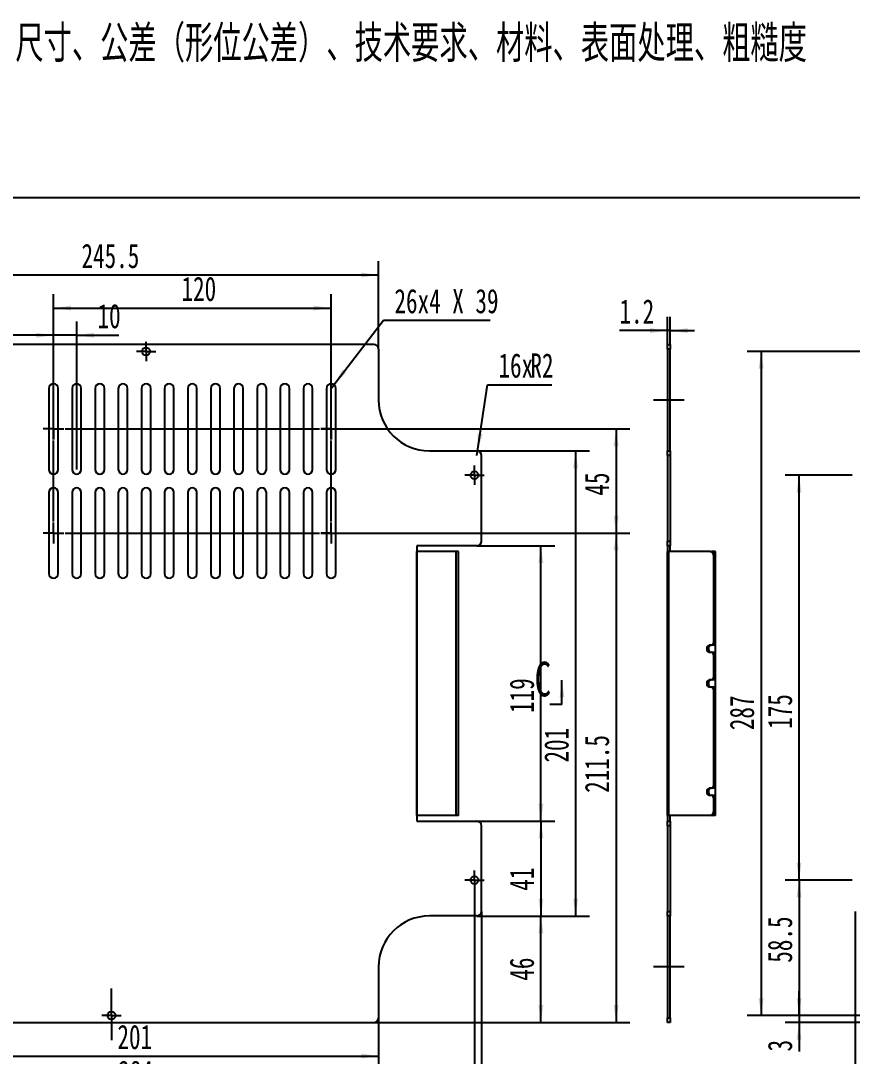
# Model space of a CAD drawing. Extents: x 10 to 515, y -34 to 381.
# Drawn here: x 72.1 to 191.9, y 81.7 to 230.9 of the extents above; entities that cross this region are included whole.
import ezdxf

# ---------------------------------------------------------------- set-up
doc = ezdxf.new("R2010")
doc.units = 0
doc.linetypes.add('SLD-CENTER', pattern=[19.05, 15.24, -1.27, 1.27, -1.27])
doc.linetypes.add('SLD-SOLID', pattern=[0])
doc.layers.get('0').update_dxf_attribs({"linetype": 'CONTINUOUS'})
for name, color, linetype in [('FORMAT', 7, 'SLD-SOLID'), ('细实线层', 7, 'SLD-SOLID'), ('轮廓实线层', 7, 'SLD-SOLID')]:
    doc.layers.add(name, color=color, linetype=linetype)
doc.styles.add('SLDTEXTSTYLE0', font='TXT', dxfattribs={"width": 0.7, "bigfont": 'bigfont'})
doc.styles.add('SLDTEXTSTYLE1', font='TXT', dxfattribs={"width": 0.7})
doc.dimstyles.new('SLDDIMSTYLE1', dxfattribs={"dimtxt": 3.5, "dimasz": 2.5, "dimexe": 0, "dimexo": 0.0625, "dimgap": 0.875, "dimtad": 2, "dimlfac": 3, "dimrnd": 1e-09, "dimzin": 12, "dimtxsty": 'SLDTEXTSTYLE1', "dimsah": 1, "dimcen": 0.09, "dimazin": 3, "dimtfac": 1, "dimtofl": 0, "dimtmove": 0, "dimatfit": 3, "dimtolj": 1, "dimtzin": 12})
doc.dimstyles.new('SLDDIMSTYLE2', dxfattribs={"dimtxt": 3.5, "dimasz": 2.5, "dimexe": 0, "dimexo": 0.0625, "dimgap": 0.875, "dimtad": 2, "dimlfac": 3, "dimrnd": 1e-09, "dimzin": 12, "dimtxsty": 'SLDTEXTSTYLE1', "dimsah": 1, "dimcen": 0.09, "dimazin": 3, "dimtfac": 1, "dimtmove": 0, "dimatfit": 3, "dimtolj": 1, "dimtzin": 12})
doc.dimstyles.new('SLDDIMSTYLE3', dxfattribs={"dimtxt": 3.5, "dimasz": 2.5, "dimexe": 0, "dimexo": 0.0625, "dimgap": 0.875, "dimtad": 0, "dimtih": 1, "dimtoh": 1, "dimdec": 6, "dimlfac": 3, "dimrnd": 1e-09, "dimzin": 12, "dimtxsty": 'SLDTEXTSTYLE1', "dimsah": 1, "dimcen": 0, "dimazin": 3, "dimtfac": 1, "dimtofl": 0, "dimtmove": 0, "dimatfit": 3, "dimtolj": 1, "dimtzin": 12})
doc.dimstyles.new('SLDDIMSTYLE4', dxfattribs={"dimtxt": 3.5, "dimasz": 2.5, "dimexe": 0, "dimexo": 0.0625, "dimgap": 0.875, "dimtad": 0, "dimtih": 1, "dimtoh": 1, "dimlfac": 3, "dimrnd": 1e-09, "dimzin": 12, "dimtxsty": 'SLDTEXTSTYLE1', "dimsah": 1, "dimcen": 0, "dimazin": 3, "dimtfac": 1, "dimtofl": 0, "dimtmove": 0, "dimatfit": 3, "dimtolj": 1, "dimtzin": 12})

# ---------------------------------------------------------------- blocks, each defined once
blk = doc.blocks.new('_D')
at = {"layer": 'FORMAT'}
for p, q in [((41.79, 102.6), (41.79, 70.55)), ((138.45, 102.6), (138.45, 70.55)), ((138.45, 72.55), (41.79, 72.55))]:
    blk.add_line(p, q, dxfattribs=at)
for points in [[(41.79, 72.55), (44.29, 72.2), (44.29, 72.9)], [(138.45, 72.55), (135.95, 72.9), (135.95, 72.2)]]:
    blk.add_solid(points, dxfattribs=at)
at = {"layer": 'FORMAT', "insert": (86.12, 77.06), "char_height": 3.5, "attachment_point": 1, "style": 'SLDTEXTSTYLE1'}
blk.add_mtext('290', dxfattribs=at)
blk = doc.blocks.new('_D_1')
at = {"layer": 'FORMAT'}
for p, q in [((56.62, 87.27), (56.62, 79.75)), ((123.62, 87.27), (123.62, 79.75)), ((56.62, 81.75), (123.62, 81.75))]:
    blk.add_line(p, q, dxfattribs=at)
for points in [[(56.62, 81.75), (59.12, 81.4), (59.12, 82.1)], [(123.62, 81.75), (121.12, 82.1), (121.12, 81.4)]]:
    blk.add_solid(points, dxfattribs=at)
at = {"layer": 'FORMAT', "insert": (85.99, 86.26), "char_height": 3.5, "attachment_point": 1, "style": 'SLDTEXTSTYLE1'}
blk.add_mtext('201', dxfattribs=at)
blk = doc.blocks.new('_D_2')
at = {"layer": 'FORMAT'}
for p, q in [((42.79, 105.7), (42.79, 74.6)), ((137.45, 105.7), (137.45, 74.6)), ((42.79, 76.6), (137.45, 76.6))]:
    blk.add_line(p, q, dxfattribs=at)
for points in [[(42.79, 76.6), (45.29, 76.25), (45.29, 76.95)], [(137.45, 76.6), (134.95, 76.95), (134.95, 76.25)]]:
    blk.add_solid(points, dxfattribs=at)
at = {"layer": 'FORMAT', "insert": (86.12, 81.11), "char_height": 3.5, "attachment_point": 1, "style": 'SLDTEXTSTYLE1'}
blk.add_mtext('284', dxfattribs=at)
blk = doc.blocks.new('_D_9')
at = {"layer": 'FORMAT'}
for p, q in [((137.79, 101.93), (149.02, 101.93)), ((147.02, 86.6), (147.02, 101.93)), ((122.95, 86.6), (149.02, 86.6))]:
    blk.add_line(p, q, dxfattribs=at)
for points in [[(147.02, 101.93), (146.67, 99.43), (147.37, 99.43)], [(147.02, 86.6), (147.37, 89.1), (146.67, 89.1)]]:
    blk.add_solid(points, dxfattribs=at)
at = {"layer": 'FORMAT', "insert": (142.51, 92.61), "char_height": 3.5, "attachment_point": 1, "rotation": 90, "style": 'SLDTEXTSTYLE1'}
blk.add_mtext('46', dxfattribs=at)
blk = doc.blocks.new('_D_10')
at = {"layer": 'FORMAT'}
for p, q in [((137.79, 115.6), (149.02, 115.6)), ((147.02, 115.6), (147.02, 101.93)), ((137.79, 101.93), (149.02, 101.93))]:
    blk.add_line(p, q, dxfattribs=at)
for points in [[(147.02, 115.6), (146.67, 113.1), (147.37, 113.1)], [(147.02, 101.93), (147.37, 104.43), (146.67, 104.43)]]:
    blk.add_solid(points, dxfattribs=at)
at = {"layer": 'FORMAT', "insert": (142.51, 105.57), "char_height": 3.5, "attachment_point": 1, "rotation": 90, "style": 'SLDTEXTSTYLE1'}
blk.add_mtext('41', dxfattribs=at)
blk = doc.blocks.new('_D_11')
at = {"layer": 'FORMAT'}
for p, q in [((137.79, 155.27), (149.02, 155.27)), ((147.02, 115.6), (147.02, 155.27)), ((137.79, 115.6), (149.02, 115.6))]:
    blk.add_line(p, q, dxfattribs=at)
for points in [[(147.02, 155.27), (146.67, 152.77), (147.37, 152.77)], [(147.02, 115.6), (147.37, 118.1), (146.67, 118.1)]]:
    blk.add_solid(points, dxfattribs=at)
at = {"layer": 'FORMAT', "insert": (142.51, 131.18), "char_height": 3.5, "attachment_point": 1, "rotation": 90, "style": 'SLDTEXTSTYLE1'}
blk.add_mtext('119', dxfattribs=at)
blk = doc.blocks.new('_D_12')
at = {"layer": 'FORMAT'}
for p, q in [((41.79, 168.27), (41.79, 187.59)), ((76.79, 170.6), (76.79, 187.59)), ((76.79, 185.59), (41.79, 185.59))]:
    blk.add_line(p, q, dxfattribs=at)
for points in [[(41.79, 185.59), (44.29, 185.24), (44.29, 185.94)], [(76.79, 185.59), (74.29, 185.94), (74.29, 185.24)]]:
    blk.add_solid(points, dxfattribs=at)
at = {"layer": 'FORMAT', "insert": (54.41, 190.11), "char_height": 3.5, "attachment_point": 1, "style": 'SLDTEXTSTYLE1'}
blk.add_mtext('105', dxfattribs=at)
blk = doc.blocks.new('_D_13')
at = {"layer": 'FORMAT'}
for p, q in [((76.79, 170.6), (76.79, 191.51)), ((116.79, 170.6), (116.79, 191.51)), ((76.79, 189.51), (116.79, 189.51))]:
    blk.add_line(p, q, dxfattribs=at)
for points in [[(76.79, 189.51), (79.29, 189.16), (79.29, 189.86)], [(116.79, 189.51), (114.29, 189.86), (114.29, 189.16)]]:
    blk.add_solid(points, dxfattribs=at)
at = {"layer": 'FORMAT', "insert": (95.22, 194.03), "char_height": 3.5, "attachment_point": 1, "style": 'SLDTEXTSTYLE1'}
blk.add_mtext('120', dxfattribs=at)
blk = doc.blocks.new('_D_14')
at = {"layer": 'FORMAT'}
for p, q in [((76.79, 170.6), (76.79, 187.59)), ((80.12, 166.27), (80.12, 187.59)), ((76.79, 185.59), (73.29, 185.59)), ((80.12, 185.59), (76.79, 185.59)), ((80.12, 185.59), (86.19, 185.59))]:
    blk.add_line(p, q, dxfattribs=at)
for points in [[(76.79, 185.59), (74.29, 185.94), (74.29, 185.24)], [(80.12, 185.59), (82.62, 185.24), (82.62, 185.94)]]:
    blk.add_solid(points, dxfattribs=at)
at = {"layer": 'FORMAT', "insert": (83.12, 190.11), "char_height": 3.5, "attachment_point": 1, "style": 'SLDTEXTSTYLE1'}
blk.add_mtext('10', dxfattribs=at)
blk = doc.blocks.new('_D_15')
at = {"layer": 'FORMAT'}
for p, q in [((115.29, 172.1), (159.85, 172.1)), ((157.85, 172.1), (157.85, 157.1)), ((115.29, 157.1), (159.85, 157.1))]:
    blk.add_line(p, q, dxfattribs=at)
for points in [[(157.85, 172.1), (157.5, 169.6), (158.2, 169.6)], [(157.85, 157.1), (158.2, 159.6), (157.5, 159.6)]]:
    blk.add_solid(points, dxfattribs=at)
at = {"layer": 'FORMAT', "insert": (153.34, 162.49), "char_height": 3.5, "attachment_point": 1, "rotation": 90, "style": 'SLDTEXTSTYLE1'}
blk.add_mtext('45', dxfattribs=at)
blk = doc.blocks.new('_D_16')
at = {"layer": 'FORMAT'}
for p, q in [((118.29, 157.1), (159.85, 157.1)), ((157.85, 157.1), (157.85, 86.6)), ((122.95, 86.6), (159.85, 86.6))]:
    blk.add_line(p, q, dxfattribs=at)
for points in [[(157.85, 157.1), (157.5, 154.6), (158.2, 154.6)], [(157.85, 86.6), (158.2, 89.1), (157.5, 89.1)]]:
    blk.add_solid(points, dxfattribs=at)
at = {"layer": 'FORMAT', "insert": (153.34, 119.67), "char_height": 3.5, "attachment_point": 1, "rotation": 90, "style": 'SLDTEXTSTYLE1'}
blk.add_mtext('211.5', dxfattribs=at)
blk = doc.blocks.new('_D_17')
at = {"layer": 'FORMAT'}
for p, q in [((117.19, 178.46), (124.32, 187.76)), ((124.32, 187.76), (139.7, 187.76)), ((116.79, 177.93), (117.19, 178.46))]:
    blk.add_line(p, q, dxfattribs=at)
blk.add_solid([(117.19, 178.46), (118.99, 180.23), (118.43, 180.66)], dxfattribs=at)
at = {"layer": 'FORMAT', "insert": (125.91, 192.27), "char_height": 3.5, "attachment_point": 1, "style": 'SLDTEXTSTYLE1'}
blk.add_mtext('26x4 X 39', dxfattribs=at)
blk = doc.blocks.new('_D_19')
at = {"layer": 'FORMAT'}
for p, q in [((41.79, 168.27), (41.79, 196.27)), ((123.62, 183.6), (123.62, 196.27)), ((123.62, 194.27), (41.79, 194.27))]:
    blk.add_line(p, q, dxfattribs=at)
for points in [[(41.79, 194.27), (44.29, 193.92), (44.29, 194.62)], [(123.62, 194.27), (121.12, 194.62), (121.12, 193.92)]]:
    blk.add_solid(points, dxfattribs=at)
at = {"layer": 'FORMAT', "insert": (80.81, 198.78), "char_height": 3.5, "attachment_point": 1, "style": 'SLDTEXTSTYLE1'}
blk.add_mtext('245.5', dxfattribs=at)
blk = doc.blocks.new('_D_20')
at = {"layer": 'FORMAT'}
for p, q in [((137.79, 168.93), (154.02, 168.93)), ((152.02, 168.93), (152.02, 101.93)), ((137.79, 101.93), (154.02, 101.93))]:
    blk.add_line(p, q, dxfattribs=at)
for points in [[(152.02, 168.93), (151.67, 166.43), (152.37, 166.43)], [(152.02, 101.93), (152.37, 104.43), (151.67, 104.43)]]:
    blk.add_solid(points, dxfattribs=at)
at = {"layer": 'FORMAT', "insert": (147.5, 124.04), "char_height": 3.5, "attachment_point": 1, "rotation": 90, "style": 'SLDTEXTSTYLE1'}
blk.add_mtext('201', dxfattribs=at)
blk = doc.blocks.new('_D_21')
at = {"layer": 'FORMAT'}
for p, q in [((137.88, 168.92), (139.32, 178.47)), ((139.32, 178.47), (148.57, 178.47)), ((137.79, 168.27), (137.88, 168.92))]:
    blk.add_line(p, q, dxfattribs=at)
blk.add_solid([(137.88, 168.92), (138.6, 171.34), (137.91, 171.45)], dxfattribs=at)
at = {"layer": 'FORMAT', "char_height": 3.5, "attachment_point": 1, "style": 'SLDTEXTSTYLE1'}
for s, insert in [('16x', (140.9, 182.99)), ('R2', (145.5, 182.99))]:
    blk.add_mtext(s, dxfattribs=dict(at, insert=insert))
blk = doc.blocks.new('SW_CENTERMARKSYMBOL_0')
at = {"layer": 'FORMAT', "color": 0}
for p, q in [((-0.83, 0), (-1.4, 0)), ((0, 0), (-0.83, 0)), ((0, 0.83), (0, 1.4)), ((0, 0), (0, 0.83)), ((0, 0), (0, -0.83)), ((0, 0), (0.83, 0)), ((0.83, 0), (1.4, 0)), ((0, -0.83), (0, -1.4))]:
    blk.add_line(p, q, dxfattribs=at)
blk = doc.blocks.new('SW_CENTERMARKSYMBOL_1')
at = {"layer": 'FORMAT', "color": 0}
for p, q in [((0, 0.83), (0, 3.89)), ((-0.83, 0), (-1.4, 0)), ((0, 0), (-0.83, 0)), ((0, 0), (0, 0.83)), ((0, 0), (0, -0.83)), ((0, 0), (0.83, 0)), ((0.83, 0), (1.4, 0)), ((0, -0.83), (0, -3.57))]:
    blk.add_line(p, q, dxfattribs=at)
blk = doc.blocks.new('SW_CENTERMARKSYMBOL_4')
at = {"layer": 'FORMAT', "color": 0}
for p, q in [((-0.83, 0), (-1.4, 0)), ((0, 0), (-0.83, 0)), ((0, 0.83), (0, 1.4)), ((0, 0), (0, 0.83)), ((0, 0), (0, -0.83)), ((0, 0), (0.83, 0)), ((0.83, 0), (1.4, 0)), ((0, -0.83), (0, -1.4))]:
    blk.add_line(p, q, dxfattribs=at)
blk = doc.blocks.new('SW_CENTERMARKSYMBOL_5')
at = {"layer": 'FORMAT', "color": 0}
for p, q in [((-0.83, 0), (-1.4, 0)), ((0, 0), (-0.83, 0)), ((0, 0.83), (0, 1.4)), ((0, 0), (0, 0.83)), ((0, 0), (0, -0.83)), ((0, 0), (0.83, 0)), ((0.83, 0), (1.4, 0)), ((0, -0.83), (0, -1.4))]:
    blk.add_line(p, q, dxfattribs=at)
blk = doc.blocks.new('SW_CENTERMARKSYMBOL_6')
at = {"layer": 'FORMAT', "color": 0}
for p, q in [((0, 0.83), (0, 1.5)), ((-0.83, 0), (-1.5, 0)), ((0, 0), (-0.83, 0)), ((0, 0), (0, 0.83)), ((0, 0), (0, -0.83)), ((0, 0), (0.83, 0)), ((0.83, 0), (1.5, 0)), ((0, -0.83), (0, -1.5))]:
    blk.add_line(p, q, dxfattribs=at)
blk = doc.blocks.new('SW_CENTERMARKSYMBOL_7')
at = {"layer": 'FORMAT', "color": 0}
for p, q in [((0, 0.83), (0, 1.5)), ((-0.83, 0), (-1.5, 0)), ((0, 0), (-0.83, 0)), ((0, 0), (0, 0.83)), ((0, 0), (0, -0.83)), ((0, 0), (0.83, 0)), ((0, -0.83), (0, -1.5)), ((0.83, 0), (1.5, 0))]:
    blk.add_line(p, q, dxfattribs=at)
blk = doc.blocks.new('SW_CENTERMARKSYMBOL_8')
at = {"layer": 'FORMAT', "color": 0}
for p, q in [((0, 0.83), (0, 1.5)), ((-0.83, 0), (-1.5, 0)), ((0, 0), (-0.83, 0)), ((0, 0), (0, 0.83)), ((0, 0), (0, -0.83)), ((0, 0), (0.83, 0)), ((0.83, 0), (1.5, 0)), ((0, -0.83), (0, -1.5))]:
    blk.add_line(p, q, dxfattribs=at)
blk = doc.blocks.new('SW_CENTERMARKSYMBOL_9')
at = {"layer": 'FORMAT', "color": 0}
for p, q in [((-40, 0.83), (-40, 1.5)), ((0, 0.83), (0, 1.5)), ((-40.83, 0), (-41.5, 0)), ((-40, 0), (-40.83, 0)), ((-40, 0), (-40, 0.83)), ((-40, 0), (-40, -0.83)), ((-40, 0), (-39.17, 0)), ((-39.17, 0), (-38.5, 0)), ((-38.33, 0), (-1.67, 0)), ((-0.83, 0), (-1.5, 0)), ((0, 0), (-0.83, 0)), ((0, 0), (0, 0.83)), ((0, 0), (0, -0.83)), ((0, 0), (0.83, 0)), ((0.83, 0), (1.5, 0)), ((-40, -0.83), (-40, -1.5)), ((0, -0.83), (0, -1.5)), ((-40, -13.33), (-40, -1.67)), ((0, -13.33), (0, -1.67)), ((-40, -14.17), (-40, -13.5)), ((-40, -15), (-40, -14.17)), ((0, -14.17), (0, -13.5)), ((0, -15), (0, -14.17)), ((-40.83, -15), (-41.5, -15)), ((-40, -15), (-40.83, -15)), ((-40, -15), (-40, -15.83)), ((-40, -15), (-39.17, -15)), ((-40, -15.83), (-40, -16.5)), ((-39.17, -15), (-38.5, -15)), ((-38.33, -15), (-1.67, -15)), ((-0.83, -15), (-1.5, -15)), ((0, -15), (-0.83, -15)), ((0, -15), (0, -15.83)), ((0, -15), (0.83, -15)), ((0, -15.83), (0, -16.5)), ((0.83, -15), (1.5, -15))]:
    blk.add_line(p, q, dxfattribs=at)
blk = doc.blocks.new('_D_22')
at = {"layer": 'FORMAT'}
for p, q in [((165.25, 184.27), (165.25, 188.26)), ((165.65, 184.27), (165.65, 188.26)), ((165.25, 186.26), (158.34, 186.26)), ((165.65, 186.26), (165.25, 186.26)), ((165.65, 186.26), (169.15, 186.26))]:
    blk.add_line(p, q, dxfattribs=at)
for points in [[(165.25, 186.26), (162.75, 186.61), (162.75, 185.91)], [(165.65, 186.26), (168.15, 185.91), (168.15, 186.61)]]:
    blk.add_solid(points, dxfattribs=at)
at = {"layer": 'FORMAT', "insert": (158.34, 190.77), "char_height": 3.5, "attachment_point": 1, "style": 'SLDTEXTSTYLE1'}
blk.add_mtext('1.2', dxfattribs=at)
blk = doc.blocks.new('_D_23')
at = {"layer": 'FORMAT'}
for p, q in [((193.29, 108.35), (193.29, 72.74)), ((192.29, 102.6), (192.29, 72.74)), ((192.29, 74.74), (185.95, 74.74)), ((192.29, 74.74), (193.29, 74.74)), ((193.29, 74.74), (196.79, 74.74))]:
    blk.add_line(p, q, dxfattribs=at)
for points in [[(192.29, 74.74), (189.79, 75.09), (189.79, 74.39)], [(193.29, 74.74), (195.79, 74.39), (195.79, 75.09)]]:
    blk.add_solid(points, dxfattribs=at)
at = {"layer": 'FORMAT', "insert": (185.95, 79.25), "char_height": 3.5, "attachment_point": 1, "style": 'SLDTEXTSTYLE1'}
blk.add_mtext('3', dxfattribs=at)
blk = doc.blocks.new('_D_27')
at = {"layer": 'FORMAT'}
for p, q in [((191.89, 165.43), (182.22, 165.43)), ((184.22, 107.1), (184.22, 165.43)), ((191.89, 107.1), (182.22, 107.1))]:
    blk.add_line(p, q, dxfattribs=at)
for points in [[(184.22, 165.43), (183.87, 162.93), (184.57, 162.93)], [(184.22, 107.1), (184.57, 109.6), (183.87, 109.6)]]:
    blk.add_solid(points, dxfattribs=at)
at = {"layer": 'FORMAT', "insert": (179.71, 128.89), "char_height": 3.5, "attachment_point": 1, "rotation": 90, "style": 'SLDTEXTSTYLE1'}
blk.add_mtext('175', dxfattribs=at)
blk = doc.blocks.new('_D_28')
at = {"layer": 'FORMAT'}
for p, q in [((239.22, 183.27), (176.75, 183.27)), ((178.75, 183.27), (178.75, 87.6)), ((244.22, 87.6), (176.75, 87.6))]:
    blk.add_line(p, q, dxfattribs=at)
for points in [[(178.75, 183.27), (178.4, 180.77), (179.1, 180.77)], [(178.75, 87.6), (179.1, 90.1), (178.4, 90.1)]]:
    blk.add_solid(points, dxfattribs=at)
at = {"layer": 'FORMAT', "insert": (174.23, 128.7), "char_height": 3.5, "attachment_point": 1, "rotation": 90, "style": 'SLDTEXTSTYLE1'}
blk.add_mtext('287', dxfattribs=at)
blk = doc.blocks.new('_D_29')
at = {"layer": 'FORMAT'}
for p, q in [((184.22, 87.6), (184.22, 91.1)), ((244.22, 87.6), (182.22, 87.6)), ((207.79, 86.6), (182.22, 86.6)), ((184.22, 87.6), (184.22, 86.6)), ((184.22, 86.6), (184.22, 82.42))]:
    blk.add_line(p, q, dxfattribs=at)
for points in [[(184.22, 87.6), (184.57, 90.1), (183.87, 90.1)], [(184.22, 86.6), (183.87, 84.1), (184.57, 84.1)]]:
    blk.add_solid(points, dxfattribs=at)
at = {"layer": 'FORMAT', "insert": (179.71, 82.42), "char_height": 3.5, "attachment_point": 1, "rotation": 90, "style": 'SLDTEXTSTYLE1'}
blk.add_mtext('3', dxfattribs=at)
blk = doc.blocks.new('_D_30')
at = {"layer": 'FORMAT'}
for p, q in [((191.89, 107.1), (182.22, 107.1)), ((184.22, 107.1), (184.22, 87.6)), ((244.22, 87.6), (182.22, 87.6))]:
    blk.add_line(p, q, dxfattribs=at)
for points in [[(184.22, 107.1), (183.87, 104.6), (184.57, 104.6)], [(184.22, 87.6), (184.57, 90.1), (183.87, 90.1)]]:
    blk.add_solid(points, dxfattribs=at)
at = {"layer": 'FORMAT', "insert": (179.71, 95.2), "char_height": 3.5, "attachment_point": 1, "rotation": 90, "style": 'SLDTEXTSTYLE1'}
blk.add_mtext('58.5', dxfattribs=at)

msp = doc.modelspace()

# ---------------------------------------------------------------- linework, layer by layer
at = {"color": 7, "linetype": 'SLD-SOLID'}
for p, q in [((122.95174128, 184.26512862), (57.28507462, 184.26512862)), ((123.61840795, 183.59846195), (123.61840795, 176.26512862)), ((165.24980467, 184.26512862), (165.64980467, 184.26512862)), ((165.24980467, 183.59846195), (165.24980467, 184.26512862)), ((165.64980467, 183.59846195), (165.24980467, 183.59846195)), ((165.24980467, 183.59846195), (165.24980467, 176.26512862)), ((165.64980467, 184.26512862), (165.64980467, 183.59846195)), ((165.64980467, 176.26512862), (165.64980467, 183.59846195)), ((76.11840795, 177.93179528), (76.11840795, 166.26512862)), ((77.45174128, 166.26512862), (77.45174128, 177.93179528)), ((79.45174128, 177.93179528), (79.45174128, 166.26512862)), ((80.78507462, 166.26512862), (80.78507462, 177.93179528)), ((82.78507462, 177.93179528), (82.78507462, 166.26512862)), ((84.11840795, 166.26512862), (84.11840795, 177.93179528)), ((86.11840795, 177.93179528), (86.11840795, 166.26512862)), ((87.45174128, 166.26512862), (87.45174128, 177.93179528)), ((89.45174128, 177.93179528), (89.45174128, 166.26512862)), ((90.78507462, 166.26512862), (90.78507462, 177.93179528)), ((92.78507462, 177.93179528), (92.78507462, 166.26512862)), ((94.11840795, 166.26512862), (94.11840795, 177.93179528)), ((96.11840795, 177.93179528), (96.11840795, 166.26512862)), ((97.45174128, 166.26512862), (97.45174128, 177.93179528)), ((99.45174128, 177.93179528), (99.45174128, 166.26512862)), ((100.78507462, 166.26512862), (100.78507462, 177.93179528)), ((102.78507462, 177.93179528), (102.78507462, 166.26512862)), ((104.11840795, 166.26512862), (104.11840795, 177.93179528)), ((106.11840795, 177.93179528), (106.11840795, 166.26512862)), ((107.45174128, 166.26512862), (107.45174128, 177.93179528)), ((109.45174128, 177.93179528), (109.45174128, 166.26512862)), ((110.78507462, 166.26512862), (110.78507462, 177.93179528)), ((112.78507462, 177.93179528), (112.78507462, 166.26512862)), ((114.11840795, 166.26512862), (114.11840795, 177.93179528)), ((116.11840795, 177.93179528), (116.11840795, 166.26512862)), ((117.45174128, 166.26512862), (117.45174128, 177.93179528)), ((165.64980467, 176.26512862), (165.24980467, 176.26512862)), ((165.24980467, 176.26512862), (165.24980467, 168.93179528)), ((165.64980467, 168.93179528), (165.64980467, 176.26512862)), ((130.95174128, 168.93179528), (137.78507462, 168.93179528)), ((165.24980467, 168.93179528), (165.64980467, 168.93179528)), ((165.24980467, 168.26512862), (165.24980467, 168.93179528)), ((165.64980467, 168.93179528), (165.64980467, 168.26512862)), ((138.45174128, 155.93179528), (138.45174128, 168.26512862)), ((165.64980467, 168.26512862), (165.24980467, 168.26512862)), ((165.24980467, 168.26512862), (165.24980467, 155.93179528)), ((165.64980467, 168.26512862), (165.64980467, 155.93179528)), ((76.11840795, 162.93179528), (76.11840795, 151.26512862)), ((77.45174128, 151.26512862), (77.45174128, 162.93179528)), ((79.45174128, 162.93179528), (79.45174128, 151.26512862)), ((80.78507462, 151.26512862), (80.78507462, 162.93179528)), ((82.78507462, 162.93179528), (82.78507462, 151.26512862)), ((84.11840795, 151.26512862), (84.11840795, 162.93179528)), ((86.11840795, 162.93179528), (86.11840795, 151.26512862)), ((87.45174128, 151.26512862), (87.45174128, 162.93179528)), ((89.45174128, 162.93179528), (89.45174128, 151.26512862)), ((90.78507462, 151.26512862), (90.78507462, 162.93179528)), ((92.78507462, 162.93179528), (92.78507462, 151.26512862)), ((94.11840795, 151.26512862), (94.11840795, 162.93179528)), ((96.11840795, 162.93179528), (96.11840795, 151.26512862)), ((97.45174128, 151.26512862), (97.45174128, 162.93179528)), ((99.45174128, 162.93179528), (99.45174128, 151.26512862)), ((100.78507462, 151.26512862), (100.78507462, 162.93179528)), ((102.78507462, 162.93179528), (102.78507462, 151.26512862)), ((104.11840795, 151.26512862), (104.11840795, 162.93179528)), ((106.11840795, 162.93179528), (106.11840795, 151.26512862)), ((107.45174128, 151.26512862), (107.45174128, 162.93179528)), ((109.45174128, 162.93179528), (109.45174128, 151.26512862)), ((110.78507462, 151.26512862), (110.78507462, 162.93179528)), ((112.78507462, 162.93179528), (112.78507462, 151.26512862)), ((114.11840795, 151.26512862), (114.11840795, 162.93179528)), ((116.11840795, 162.93179528), (116.11840795, 151.26512862)), ((117.45174128, 151.26512862), (117.45174128, 162.93179528)), ((129.11840795, 155.26512862), (129.11840795, 154.43179528)), ((137.78507462, 155.26512862), (129.11840795, 155.26512862)), ((165.24980467, 155.93179528), (165.64980467, 155.93179528)), ((165.24980467, 155.26512862), (165.24980467, 155.93179528)), ((165.64980467, 155.26512862), (165.24980467, 155.26512862)), ((165.24980467, 155.26512862), (165.24980467, 154.43179528)), ((165.64980467, 155.93179528), (165.64980467, 155.26512862)), ((165.64980467, 154.43179528), (165.64980467, 155.26512862)), ((129.11840795, 116.43179528), (129.11840795, 154.43179528)), ((129.18137476, 154.43179528), (129.11840795, 154.43179528)), ((129.18137476, 116.43179528), (129.18137476, 154.43179528)), ((134.81616726, 154.43179528), (129.18137476, 154.43179528)), ((134.81616726, 116.43179528), (134.81616726, 154.43179528)), ((135.11840795, 154.43179528), (134.81616726, 154.43179528)), ((135.11840795, 116.43179528), (135.11840795, 154.43179528)), ((165.44673061, 154.43179528), (165.24980467, 154.43179528)), ((165.24980467, 116.43179528), (165.24980467, 154.43179528)), ((165.44673061, 116.43179528), (165.44673061, 154.43179528)), ((171.41126946, 154.43179528), (165.44673061, 154.43179528)), ((171.41126946, 154.43179528), (171.67226292, 154.43179528)), ((172.17848387, 154.43179528), (171.67226292, 154.43179528)), ((171.91647134, 141.43179528), (171.91647134, 153.76512862)), ((172.17746479, 153.76512862), (171.91647134, 153.76512862)), ((172.17746479, 141.43179528), (172.17746479, 153.76512862)), ((172.17848387, 116.43179528), (172.17848387, 154.43179528)), ((170.90606759, 140.43179528), (171.16706104, 140.43179528)), ((171.53756993, 140.93179528), (171.28496899, 140.93179528)), ((171.79856339, 140.93179528), (171.53756993, 140.93179528)), ((171.91647134, 141.43179528), (172.17746479, 141.43179528)), ((171.28496899, 139.93179528), (171.53756993, 139.93179528)), ((171.53756993, 139.93179528), (171.79856339, 139.93179528)), ((171.91647134, 136.43179528), (171.91647134, 139.43179528)), ((172.17746479, 139.43179528), (171.91647134, 139.43179528)), ((172.17746479, 136.43179528), (172.17746479, 139.43179528)), ((171.53756993, 135.93179528), (171.28496899, 135.93179528)), ((171.79856339, 135.93179528), (171.53756993, 135.93179528)), ((171.91647134, 136.43179528), (172.17746479, 136.43179528)), ((171.16706104, 135.43179528), (170.90606759, 135.43179528)), ((171.28496899, 134.93179528), (171.53756993, 134.93179528)), ((171.53756993, 134.93179528), (171.79856339, 134.93179528)), ((171.91647134, 120.83179528), (171.91647134, 134.43179528)), ((172.17746479, 134.43179528), (171.91647134, 134.43179528)), ((172.17746479, 120.83179528), (172.17746479, 134.43179528)), ((170.90606759, 119.83179528), (171.16706104, 119.83179528)), ((171.53756993, 120.33179528), (171.28496899, 120.33179528)), ((171.79856339, 120.33179528), (171.53756993, 120.33179528)), ((171.91647134, 120.83179528), (172.17746479, 120.83179528)), ((171.28496899, 119.33179528), (171.53756993, 119.33179528)), ((171.53756993, 119.33179528), (171.79856339, 119.33179528)), ((171.91647134, 117.09846195), (171.91647134, 118.83179528)), ((172.17746479, 118.83179528), (171.91647134, 118.83179528)), ((172.17746479, 117.09846195), (172.17746479, 118.83179528)), ((129.18137476, 116.43179528), (129.11840795, 116.43179528)), ((129.11840795, 116.43179528), (129.11840795, 115.59846195)), ((134.81616726, 116.43179528), (129.18137476, 116.43179528)), ((135.11840795, 116.43179528), (134.81616726, 116.43179528)), ((165.44673061, 116.43179528), (165.24980467, 116.43179528)), ((165.24980467, 116.43179528), (165.24980467, 115.59846195)), ((171.41126946, 116.43179528), (165.44673061, 116.43179528)), ((165.64980467, 115.59846195), (165.64980467, 116.43179528)), ((171.67226292, 116.43179528), (171.41126946, 116.43179528)), ((172.17848387, 116.43179528), (171.67226292, 116.43179528)), ((171.91647134, 117.09846195), (172.17746479, 117.09846195)), ((129.11840795, 115.59846195), (137.78507462, 115.59846195)), ((138.45174128, 102.59846195), (138.45174128, 114.93179528)), ((165.24980467, 115.59846195), (165.64980467, 115.59846195)), ((165.24980467, 114.93179528), (165.24980467, 115.59846195)), ((165.64980467, 114.93179528), (165.24980467, 114.93179528)), ((165.24980467, 114.93179528), (165.24980467, 102.59846195)), ((165.64980467, 115.59846195), (165.64980467, 114.93179528)), ((165.64980467, 114.93179528), (165.64980467, 102.59846195)), ((137.78507462, 101.93179528), (130.95174128, 101.93179528)), ((165.24980467, 102.59846195), (165.64980467, 102.59846195)), ((165.24980467, 101.93179528), (165.24980467, 102.59846195)), ((165.64980467, 101.93179528), (165.24980467, 101.93179528)), ((165.24980467, 101.93179528), (165.24980467, 94.59846195)), ((165.64980467, 102.59846195), (165.64980467, 101.93179528)), ((165.64980467, 94.59846195), (165.64980467, 101.93179528)), ((123.61840795, 94.59846195), (123.61840795, 87.26512862)), ((165.64980467, 94.59846195), (165.24980467, 94.59846195)), ((165.24980467, 94.59846195), (165.24980467, 87.26512862)), ((165.64980467, 87.26512862), (165.64980467, 94.59846195)), ((57.28507462, 86.59846195), (122.95174128, 86.59846195)), ((165.24980467, 87.26512862), (165.64980467, 87.26512862)), ((165.24980467, 86.59846195), (165.24980467, 87.26512862)), ((165.64980467, 86.59846195), (165.24980467, 86.59846195)), ((165.64980467, 87.26512862), (165.64980467, 86.59846195))]:
    msp.add_line(p, q, dxfattribs=at)
for centre in [(90.11840795, 183.26512862), (137.45174128, 165.43179528), (137.45174128, 107.09846195), (85.11840795, 87.59846195)]:
    msp.add_circle(centre, 0.56666667, dxfattribs=at)
for centre, radius, start, end in [((122.95174128, 183.59846195), 0.66666667, 0, 90), ((76.78507462, 177.93179528), 0.66666667, 0, 180), ((80.11840795, 177.93179528), 0.66666667, 0, 180), ((83.45174128, 177.93179528), 0.66666667, 360, 180), ((86.78507462, 177.93179528), 0.66666667, 0, 180), ((90.11840795, 177.93179528), 0.66666667, 0, 180), ((93.45174128, 177.93179528), 0.66666667, 0, 180), ((96.78507462, 177.93179528), 0.66666667, 360, 180), ((100.11840795, 177.93179528), 0.66666667, 0, 180), ((103.45174128, 177.93179528), 0.66666667, 0, 180), ((106.78507462, 177.93179528), 0.66666667, 360, 180), ((110.11840795, 177.93179528), 0.66666667, 0, 180), ((113.45174128, 177.93179528), 0.66666667, 360, 180), ((116.78507462, 177.93179528), 0.66666667, 360, 180), ((130.95174128, 176.26512862), 7.33333333, 180, 270), ((137.78507462, 168.26512862), 0.66666667, 0, 90), ((76.78507462, 166.26512862), 0.66666667, 180, 0), ((80.11840795, 166.26512862), 0.66666667, 180, 0), ((83.45174128, 166.26512862), 0.66666667, 180, 0), ((86.78507462, 166.26512862), 0.66666667, 180, 0), ((90.11840795, 166.26512862), 0.66666667, 180, 0), ((93.45174128, 166.26512862), 0.66666667, 180, 0), ((96.78507462, 166.26512862), 0.66666667, 180, 0), ((100.11840795, 166.26512862), 0.66666667, 180, 360), ((103.45174128, 166.26512862), 0.66666667, 180, 0), ((106.78507462, 166.26512862), 0.66666667, 180, 0), ((110.11840795, 166.26512862), 0.66666667, 180, 0), ((113.45174128, 166.26512862), 0.66666667, 180, 0), ((116.78507462, 166.26512862), 0.66666667, 180, 360), ((76.78507462, 162.93179528), 0.66666667, 0, 180), ((80.11840795, 162.93179528), 0.66666667, 0, 180), ((83.45174128, 162.93179528), 0.66666667, 0, 180), ((86.78507462, 162.93179528), 0.66666667, 0, 180), ((90.11840795, 162.93179528), 0.66666667, 0, 180), ((93.45174128, 162.93179528), 0.66666667, 0, 180), ((96.78507462, 162.93179528), 0.66666667, 0, 180), ((100.11840795, 162.93179528), 0.66666667, 0, 180), ((103.45174128, 162.93179528), 0.66666667, 0, 180), ((106.78507462, 162.93179528), 0.66666667, 360, 180), ((110.11840795, 162.93179528), 0.66666667, 360, 180), ((113.45174128, 162.93179528), 0.66666667, 0, 180), ((116.78507462, 162.93179528), 0.66666667, 0, 180), ((137.78507462, 155.93179528), 0.66666667, 270, 0), ((171.31763585, 153.83608443), 0.6030246, 353.2425491525, 81.0673533889), ((171.5786293, 153.83608443), 0.6030246, 353.2425491525, 81.067353389), ((76.78507462, 151.26512862), 0.66666667, 180, 0), ((80.11840795, 151.26512862), 0.66666667, 180, 0), ((83.45174128, 151.26512862), 0.66666667, 180, 0), ((86.78507462, 151.26512862), 0.66666667, 180, 0), ((90.11840795, 151.26512862), 0.66666667, 180, 360), ((93.45174128, 151.26512862), 0.66666667, 180, 360), ((96.78507462, 151.26512862), 0.66666667, 180, 0), ((100.11840795, 151.26512862), 0.66666667, 180, 0), ((103.45174128, 151.26512862), 0.66666667, 180, 0), ((106.78507462, 151.26512862), 0.66666667, 180, 0), ((110.11840795, 151.26512862), 0.66666667, 180, 0), ((113.45174128, 151.26512862), 0.66666667, 180, 0), ((116.78507462, 151.26512862), 0.66666667, 180, 360), ((171.3551942, 140.48501214), 0.45226845, 98.9326466111, 186.7574508475), ((171.3551942, 140.37857842), 0.45226845, 173.2425491525, 261.0673533889), ((171.61618766, 140.48501214), 0.45226845, 98.9326466111, 186.7574508475), ((171.61618766, 140.37857842), 0.45226845, 173.2425491525, 261.067353389), ((171.46734472, 141.37857842), 0.45226845, 278.9326466111, 6.7574508475), ((171.72833818, 141.37857842), 0.45226845, 278.9326466111, 6.7574508475), ((171.46734472, 139.48501214), 0.45226845, 353.2425491525, 81.0673533889), ((171.72833818, 139.48501214), 0.45226845, 353.2425491525, 81.0673533889), ((171.3551942, 135.48501214), 0.45226845, 98.9326466111, 186.7574508475), ((171.61618766, 135.48501214), 0.45226845, 98.9326466111, 186.7574508475), ((171.46734472, 136.37857842), 0.45226845, 278.9326466111, 6.7574508475), ((171.72833818, 136.37857842), 0.45226845, 278.9326466111, 6.7574508475), ((171.3551942, 135.37857842), 0.45226845, 173.2425491525, 261.0673533889), ((171.61618766, 135.37857842), 0.45226845, 173.2425491525, 261.067353389), ((171.46734472, 134.48501214), 0.45226845, 353.2425491525, 81.0673533889), ((171.72833818, 134.48501214), 0.45226845, 353.2425491525, 81.0673533889), ((171.3551942, 119.88501214), 0.45226845, 98.932646611, 186.7574508475), ((171.3551942, 119.77857842), 0.45226845, 173.2425491525, 261.0673533889), ((171.61618766, 119.88501214), 0.45226845, 98.9326466111, 186.7574508475), ((171.61618766, 119.77857842), 0.45226845, 173.2425491525, 261.067353389), ((171.46734472, 120.77857842), 0.45226845, 278.9326466111, 6.7574508475), ((171.72833818, 120.77857842), 0.45226845, 278.9326466111, 6.7574508475), ((171.46734472, 118.88501214), 0.45226845, 353.2425491525, 81.067353389), ((171.72833818, 118.88501214), 0.45226845, 353.2425491525, 81.067353389), ((171.31763585, 117.02750613), 0.6030246, 278.9326466111, 6.7574508475), ((171.5786293, 117.02750613), 0.6030246, 278.9326466111, 6.7574508475), ((137.78507462, 114.93179528), 0.66666667, 0, 90), ((130.95174128, 94.59846195), 7.33333333, 90, 180), ((137.78507462, 102.59846195), 0.66666667, 270, 0), ((122.95174128, 87.26512862), 0.66666667, 270, 0)]:
    msp.add_arc(centre, radius, start, end, dxfattribs=at)
at = {"layer": 'FORMAT', "linetype": 'SLD-CENTER'}
for p, q in [((167.64980467, 176.26512862), (163.24980467, 176.26512862)), ((167.64980467, 94.59846195), (163.24980467, 94.59846195))]:
    msp.add_line(p, q, dxfattribs=at)
at = {"layer": '细实线层'}
for q in [(150.05174128, 135.91348621), (148.30174128, 132.41348621)]:
    msp.add_line((150.05174128, 132.41348621), q, dxfattribs=at)
msp.add_solid([(150.05174128, 135.91348621), (149.70174128, 133.41348621), (150.40174128, 133.41348621)], dxfattribs=at)
at = {"layer": '轮廓实线层'}
msp.add_line((14.18556797, 205.4508454), (291.18556797, 205.4508454), dxfattribs=at)

# ---------------------------------------------------------------- block references
at = {"layer": 'FORMAT'}
for name, p in [('SW_CENTERMARKSYMBOL_5', (90.11840795, 183.26512862)), ('SW_CENTERMARKSYMBOL_7', (76.78507462, 172.09846195)), ('SW_CENTERMARKSYMBOL_9', (116.78507462, 172.09846195)), ('SW_CENTERMARKSYMBOL_4', (137.45174128, 165.43179528)), ('SW_CENTERMARKSYMBOL_6', (76.78507462, 157.09846195)), ('SW_CENTERMARKSYMBOL_8', (116.78507462, 157.09846195)), ('SW_CENTERMARKSYMBOL_0', (137.45174128, 107.09846195)), ('SW_CENTERMARKSYMBOL_1', (85.11840795, 87.59846195))]:
    msp.add_blockref(name, p, dxfattribs=at)

# ---------------------------------------------------------------- texts
at = {"layer": 'FORMAT', "insert": (120.17009732, 230.25653498), "char_height": 5.2916666667, "attachment_point": 2, "style": 'SLDTEXTSTYLE0'}
msp.add_mtext('自审项：尺寸、公差（形位公差）、技术要求、材料、表面处理、粗糙度', dxfattribs=at)
at = {"layer": '细实线层', "insert": (146.10409867, 138.56688552), "char_height": 5, "attachment_point": 1, "style": 'SLDTEXTSTYLE1'}
msp.add_mtext('C', dxfattribs=at)

# ---------------------------------------------------------------- dimensions: what is measured, and where the dimension line sits
at = {"layer": 'FORMAT'}
for base, p1, p2, dimstyle, picture, middle in [((41.78507462, 194.26512862), (123.61840795, 183.59846195), (41.78507462, 168.26512862), 'SLDDIMSTYLE1', '_D_19', (84.65166141, 194.26512862)), ((116.78507462, 189.51333109), (76.78507462, 170.59846195), (116.78507462, 170.59846195), 'SLDDIMSTYLE1', '_D_13', (97.52523029, 189.51333109)), ((41.78507462, 185.59455033), (76.78507462, 170.59846195), (41.78507462, 168.26512862), 'SLDDIMSTYLE1', '_D_12', (56.71443399, 185.59455033)), ((76.78507462, 185.59455033), (80.11840795, 166.26512862), (76.78507462, 170.59846195), 'SLDDIMSTYLE2', '_D_14', (84.65166141, 185.59455033)), ((165.24980467, 186.25573704), (165.64980467, 184.26512862), (165.24980467, 184.26512862), 'SLDDIMSTYLE2', '_D_22', (160.64300087, 186.25573704)), ((193.29017252, 74.73883074), (192.29017252, 102.59846195), (193.29017252, 108.34918513), 'SLDDIMSTYLE2', '_D_23', (186.71985219, 74.73883074)), ((137.45174128, 76.59846195), (42.78507462, 105.69846195), (137.45174128, 105.69846195), 'SLDDIMSTYLE1', '_D_2', (88.41929389, 76.59846195)), ((41.78507462, 72.54605271), (138.45174128, 102.59846195), (41.78507462, 102.59846195), 'SLDDIMSTYLE1', '_D', (88.41929389, 72.54605271))]:
    dim = msp.add_linear_dim(base=base, p1=p1, p2=p2, dimstyle=dimstyle, dxfattribs=at)
    dim.commit()
    dim.dimension.update_dxf_attribs({"geometry": picture, "text_midpoint": middle, "dimtype": 160})
dim = msp.add_radius_dim(center=(116.78507462, 177.93179528), mpoint=(117.19065404, 178.46089808), text='26x<> X 39\\P', dimstyle='SLDDIMSTYLE3', override={"dimpost": '<>'}, dxfattribs=at)
dim.commit()
dim.dimension.update_dxf_attribs({"geometry": '_D_17', "text_midpoint": (132.8042208, 189.92203998), "dimtype": 164})
dim = msp.add_radius_dim(center=(137.78507462, 168.26512862), mpoint=(137.88396245, 168.92442039), text='16x<>', dimstyle='SLDDIMSTYLE4', dxfattribs=at)
dim.commit()
dim.dimension.update_dxf_attribs({"geometry": '_D_21', "text_midpoint": (144.73681057, 180.63969807), "dimtype": 164})
for base, p1, p2, angle, dimstyle, picture, middle in [((178.74651564, 87.59846195), (239.22350585, 183.26512862), (244.22350585, 87.59846195), 90, 'SLDDIMSTYLE1', '_D_28', (178.74651564, 131.00109428)), ((157.85482566, 157.09846195), (115.28507462, 172.09846195), (115.28507462, 157.09846195), 90, 'SLDDIMSTYLE1', '_D_15', (157.85482566, 164.03079336)), ((152.01665943, 101.93179528), (137.78507462, 168.93179528), (137.78507462, 101.93179528), 90, 'SLDDIMSTYLE1', '_D_20', (152.01665943, 126.34727044)), ((184.21873804, 165.43179528), (191.89017252, 107.09846195), (191.89017252, 165.43179528), 90, 'SLDDIMSTYLE1', '_D_27', (184.21873804, 131.19280502)), ((157.85482566, 86.59846195), (118.28507462, 157.09846195), (122.95174128, 86.59846195), 90, 'SLDDIMSTYLE1', '_D_16', (157.85482566, 123.51077091)), ((147.02209608, 155.26512862), (137.78507462, 115.59846195), (137.78507462, 155.26512862), 90, 'SLDDIMSTYLE1', '_D_11', (147.02209608, 133.47746558)), ((147.02209608, 101.93179528), (137.78507462, 115.59846195), (137.78507462, 101.93179528), 90, 'SLDDIMSTYLE1', '_D_10', (147.02209608, 107.10495542)), ((184.21873804, 87.59846195), (191.89017252, 107.09846195), (244.22350585, 87.59846195), 90, 'SLDDIMSTYLE1', '_D_30', (184.21873804, 98.26697418)), ((147.02209608, 101.93179528), (122.95174128, 86.59846195), (137.78507462, 101.93179528), 90, 'SLDDIMSTYLE1', '_D_9', (147.02209608, 94.1459424)), ((184.21873804, 86.59846195), (244.22350585, 87.59846195), (207.79017252, 86.59846195), 90, 'SLDDIMSTYLE2', '_D_29', (184.21873804, 83.18672512)), ((123.61840795, 81.74541364), (56.61840795, 87.26512862), (123.61840795, 87.26512862), 0, 'SLDDIMSTYLE1', '_D_1', (88.29745147, 81.74541364))]:
    dim = msp.add_linear_dim(base=base, p1=p1, p2=p2, angle=angle, dimstyle=dimstyle, dxfattribs=at)
    dim.commit()
    dim.dimension.update_dxf_attribs({"geometry": picture, "text_midpoint": middle, "dimtype": 160})

doc.saveas('drawing.dxf')
